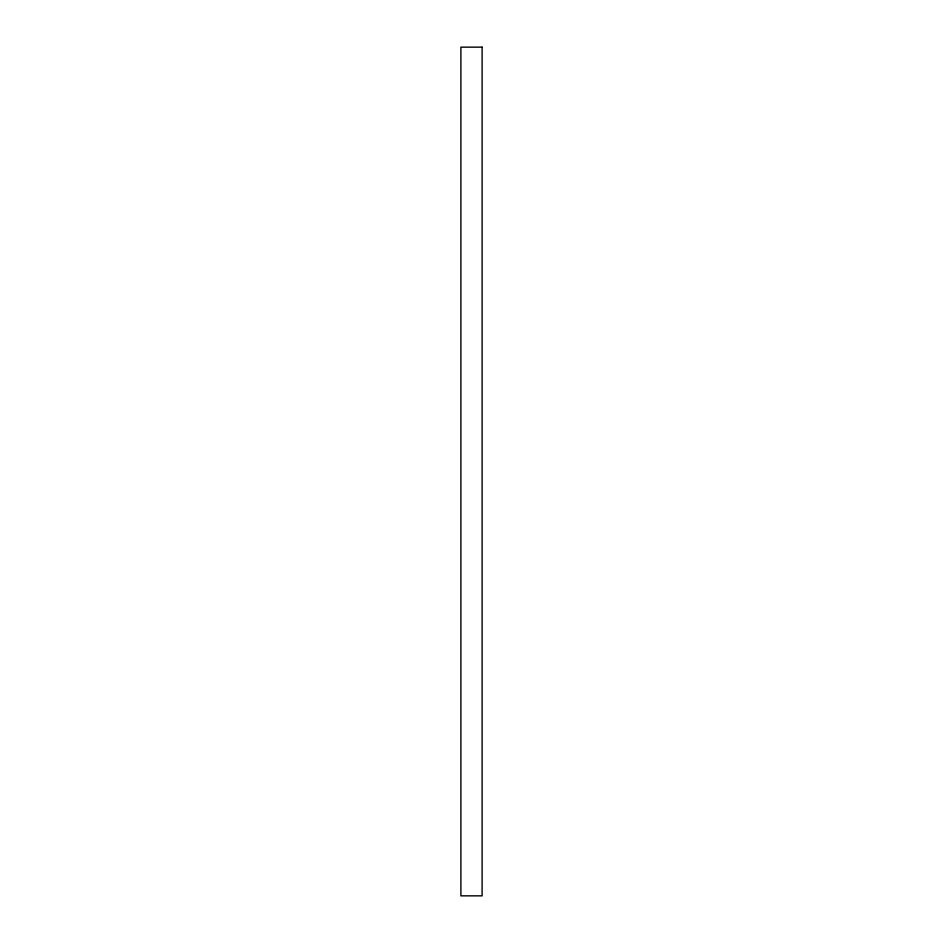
<?xml version="1.0" encoding="UTF-8"?>
<svg xmlns="http://www.w3.org/2000/svg" width="943" height="943" viewBox="0 0 943 943"><rect width="100%" height="100%" fill="white"/><g stroke="black" fill="none" stroke-linecap="round" stroke-linejoin="round"><path stroke-width="1.41" d="M482.109 47.15L460.891 47.15L460.891 895.85L482.109 895.85L482.109 47.15"/></g></svg>
